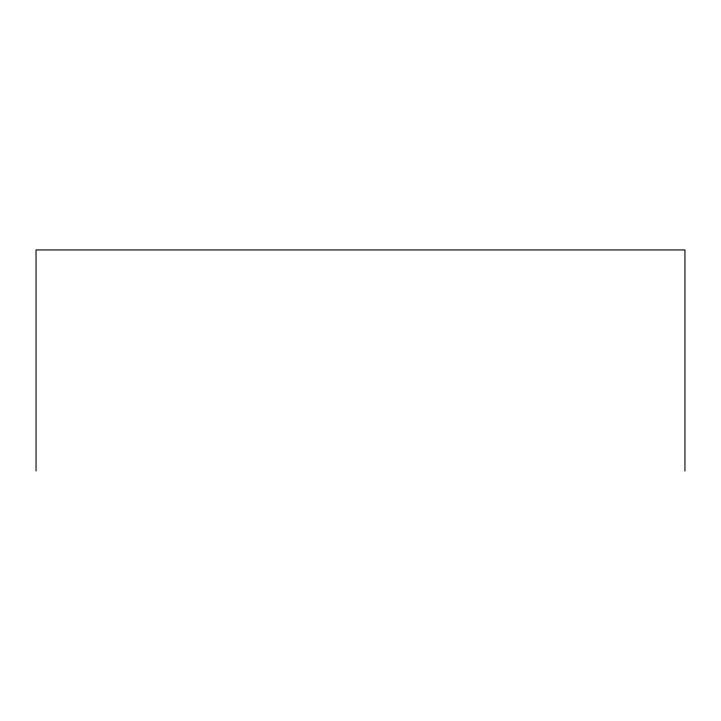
<?xml version="1.0" encoding="UTF-8"?>
<svg xmlns="http://www.w3.org/2000/svg" width="721" height="721" viewBox="0 0 721 721"><rect width="100%" height="100%" fill="white"/><g stroke="black" fill="none" stroke-linecap="round" stroke-linejoin="round"><path stroke-width="1.08" d="M684.95 471.056L684.95 249.944L36.05 249.944L36.05 471.056"/></g></svg>
